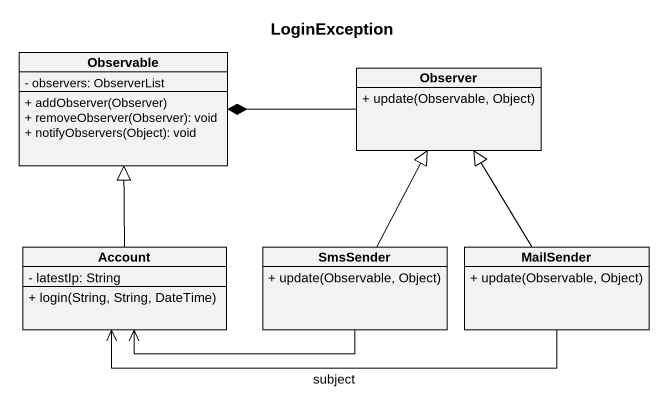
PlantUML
@startuml
title LoginException
hide circle
hide empty members
skinparam classAttributeIconSize 0
class Observable {
  - observers: ObserverList
  + addObserver(Observer)
  + removeObserver(Observer): void
  + notifyObservers(Object): void
}
class Observer {
  + update(Observable, Object)
}
class Account {
  - latestIp: String
  + login(String, String, DateTime)
}
class SmsSender {
  + update(Observable, Object)
}
class MailSender {
  + update(Observable, Object)
}
Observer -left-* Observable
Account -up-|> Observable
SmsSender -up-|> Observer
SmsSender -left-> Account
MailSender -up-|> Observer
MailSender -left-> Account : subject
@enduml
